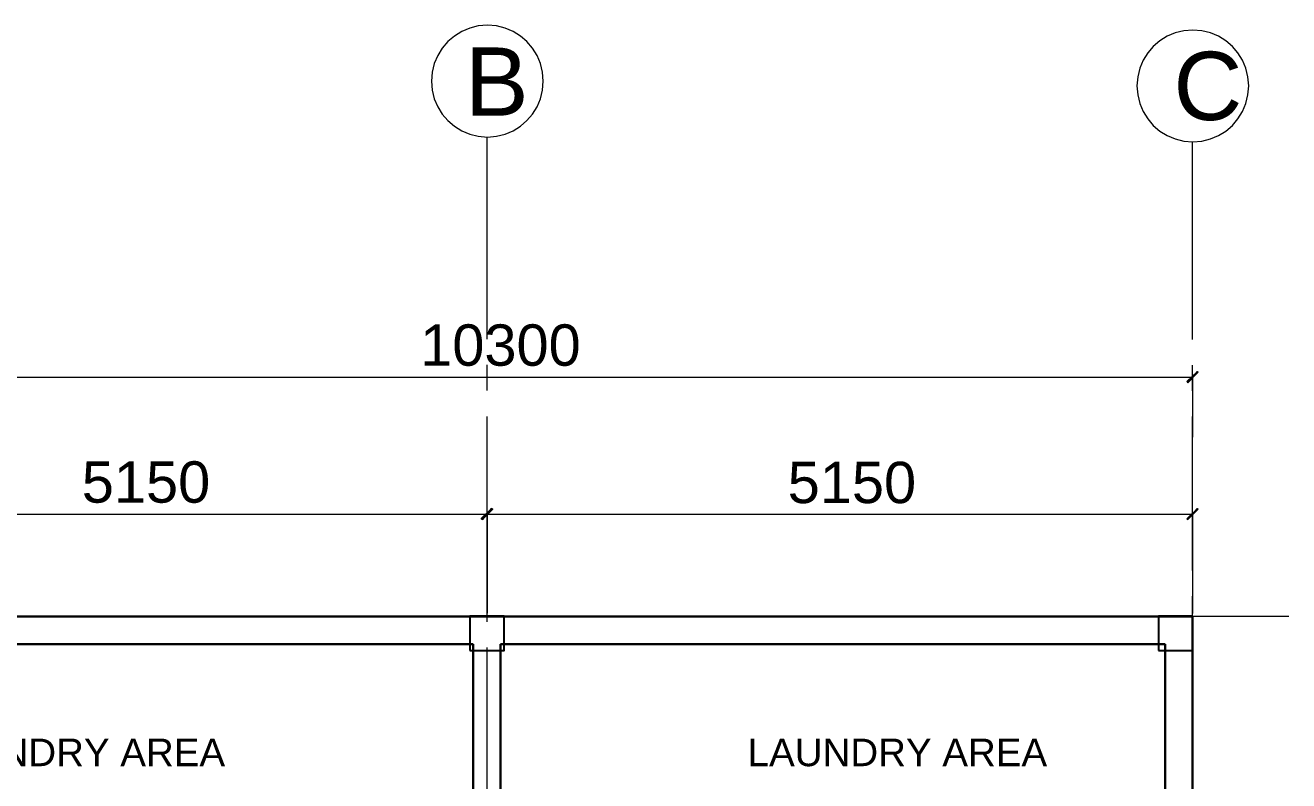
# Model space of a CAD drawing. Header units: millimetres. Extents: x -5837 to 14055, y -7034 to 19184.
# Drawn here: x 1781 to 11001, y 13669 to 19184 of the extents above; entities that cross this region are included whole.
import ezdxf

# ---------------------------------------------------------------- set-up
doc = ezdxf.new("R2010")
doc.units = ezdxf.units.MM
for name, color, linetype in [('ARCH-FILL', 8, 'Continuous'), ('ARCH-LINES', 7, 'Continuous'), ('ARCH-TEXT', 7, 'Continuous'), ('COLUMN', 1, 'Continuous')]:
    doc.layers.add(name, color=color, linetype=linetype)
doc.styles.add('Arial', font='arial.ttf')

msp = doc.modelspace()

# ---------------------------------------------------------------- hatches: boundary and pattern name
at = {"layer": 'ARCH-FILL', "true_color": 0x767676}
h = msp.add_hatch(color=7, dxfattribs=at)
h.dxf.hatch_style = 1
h.paths.add_polyline_path([(10258.7, 16584.7), (10265.1, 16575.2), (10334.9, 16657.7), (10258.7, 16584.7), (10334.9, 16657.7), (10341.3, 16651.4), (10265.1, 16575.2)])
h = msp.add_hatch(color=7, dxfattribs=at)
h.dxf.hatch_style = 1
h.paths.add_polyline_path([(5107.1, 15584.9), (5116.7, 15575.4), (5183.3, 15657.9), (5107.1, 15584.9), (5183.3, 15657.9), (5192.9, 15651.6), (5116.7, 15575.4)])
h = msp.add_hatch(color=7, dxfattribs=at)
h.dxf.hatch_style = 1
h.paths.add_polyline_path([(5192.9, 15651.6), (5183.3, 15657.9), (5116.7, 15575.4), (5192.9, 15651.6), (5116.7, 15575.4), (5107.1, 15581.7), (5183.3, 15657.9)])
h = msp.add_hatch(color=7, dxfattribs=at)
h.dxf.hatch_style = 1
h.paths.add_polyline_path([(10258.7, 15581.7), (10265.1, 15575.4), (10334.9, 15657.9), (10258.7, 15581.7), (10334.9, 15657.9), (10341.3, 15651.6), (10265.1, 15575.4)])

# ---------------------------------------------------------------- linework, layer by layer
at = {"layer": 'ARCH-LINES', "lineweight": 5}
for points in [[(5153.2, 19184.3), (5087, 19179), (5024.3, 19163.5), (4965.7, 19138.8), (4912.3, 19105.6), (4864.8, 19064.9), (4824, 19017.4), (4790.8, 18963.9), (4766.1, 18905.4), (4750.6, 18842.6), (4745.3, 18776.5)], [(5561, 18776.5), (5555.7, 18842.6), (5540.3, 18905.4), (5515.5, 18963.9), (5482.4, 19017.4), (5441.6, 19064.9), (5394.1, 19105.6), (5340.6, 19138.8), (5282.1, 19163.5), (5219.3, 19179), (5153.2, 19184.3)], [(10301.6, 19149.4), (10235.4, 19144.1), (10172.7, 19128.6), (10114.1, 19103.9), (10060.7, 19070.7), (10013.2, 19030), (9972.4, 18982.4), (9939.2, 18929), (9914.5, 18870.5), (9899.1, 18807.7), (9893.7, 18741.6)], [(10709.5, 18741.6), (10704.1, 18807.7), (10688.7, 18870.5), (10663.9, 18929), (10630.8, 18982.4), (10590, 19030), (10542.5, 19070.7), (10489, 19103.9), (10430.5, 19128.6), (10367.7, 19144.1), (10301.6, 19149.4)], [(4745.3, 18776.5), (4750.6, 18710.3), (4766.1, 18647.6), (4790.8, 18589), (4824, 18535.6), (4864.8, 18488.1), (4912.3, 18447.3), (4965.7, 18414.1), (5024.3, 18389.4), (5087, 18373.9), (5153.2, 18368.6)], [(5153.2, 18368.6), (5219.3, 18373.9), (5282.1, 18389.4), (5340.6, 18414.1), (5394.1, 18447.3), (5441.6, 18488.1), (5482.4, 18535.6), (5515.5, 18589), (5540.3, 18647.6), (5555.7, 18710.3), (5561, 18776.5)], [(9893.7, 18741.6), (9899.1, 18675.4), (9914.5, 18612.6), (9939.2, 18554.1), (9972.4, 18500.7), (10013.2, 18453.1), (10060.7, 18412.4), (10114.1, 18379.2), (10172.7, 18354.5), (10235.4, 18339), (10301.6, 18333.7)], [(10301.6, 18333.7), (10367.7, 18339), (10430.5, 18354.5), (10489, 18379.2), (10542.5, 18412.4), (10590, 18453.1), (10630.8, 18500.7), (10663.9, 18554.1), (10688.7, 18612.6), (10704.1, 18675.4), (10709.5, 18741.6)], [(5151.6, 17838.5), (5151.6, 18365.4)], [(10300, 17803.6), (10300, 18333.7)], [(5151.6, 16892.6), (5151.6, 18035.3)], [(10300, 16889.5), (10300, 18035.3)], [(5151.6, 16518.1), (5151.6, 16705.4)], [(10300, 16514.9), (10300, 16702.2)], [(5151.6, 15204), (5151.6, 16327.6)], [(10300, 15204), (10300, 16327.6)], [(5151.6, 14829.5), (5151.6, 15016.7)], [(10300, 14829.5), (10300, 15016.7)], [(2625, 14867.5), (1501.4, 14867.5)], [(2999.5, 14867.5), (2812.3, 14867.5)], [(4313.6, 14867.5), (3186.8, 14867.5)], [(4688.2, 14867.5), (4500.9, 14867.5)], [(5999.1, 14867.5), (4875.4, 14867.5)], [(6376.8, 14867.5), (6186.3, 14867.5)], [(7687.7, 14867.5), (6564.1, 14867.5)], [(8062.2, 14867.5), (7875, 14867.5)], [(9376.3, 14867.5), (8249.5, 14867.5)], [(9750.9, 14867.5), (9563.6, 14867.5)], [(11001.5, 14867.5), (9938.2, 14867.5)], [(5151.6, 13518.6), (5151.6, 14642.2)], [(10300, 13515.4), (10300, 14642.2)]]:
    msp.add_lwpolyline(points, dxfattribs=at)
at = {"layer": 'ARCH-LINES', "lineweight": 5, "true_color": 0x767676}
for points in [[(0, 16616.5), (10300, 16616.5)], [(10334.9, 16657.7), (10258.7, 16584.7)], [(10265.1, 16575.2), (10334.9, 16657.7)], [(10265.1, 16575.2), (10334.9, 16657.7)], [(10341.3, 16651.4), (10265.1, 16575.2)], [(10300, 16616.5), (10300, 16178.5)], [(10334.9, 16657.7), (10341.3, 16651.4)], [(10258.7, 16584.7), (10265.1, 16575.2)], [(0, 15616.6), (5151.6, 15616.6)], [(5183.3, 15657.9), (5107.1, 15584.9)], [(5107.1, 15581.7), (5183.3, 15657.9)], [(5107.1, 15584.9), (5116.7, 15575.4)], [(5116.7, 15575.4), (5183.3, 15657.9)], [(5116.7, 15575.4), (5183.3, 15657.9)], [(5183.3, 15657.9), (5116.7, 15575.4)], [(5183.3, 15657.9), (5116.7, 15575.4)], [(5192.9, 15651.6), (5116.7, 15575.4)], [(5116.7, 15575.4), (5192.9, 15651.6)], [(5151.6, 15616.6), (5151.6, 14892.9)], [(5151.6, 14892.9), (5151.6, 15616.6)], [(5151.6, 15616.6), (10300, 15616.6)], [(5183.3, 15657.9), (5192.9, 15651.6)], [(5192.9, 15651.6), (5183.3, 15657.9)], [(10334.9, 15657.9), (10258.7, 15581.7)], [(10265.1, 15575.4), (10334.9, 15657.9)], [(10265.1, 15575.4), (10334.9, 15657.9)], [(10341.3, 15651.6), (10265.1, 15575.4)], [(10300, 15616.6), (10300, 14889.8)], [(10334.9, 15657.9), (10341.3, 15651.6)], [(5116.7, 15575.4), (5107.1, 15581.7)], [(10258.7, 15581.7), (10265.1, 15575.4)]]:
    msp.add_lwpolyline(points, dxfattribs=at)
at = {"layer": 'ARCH-LINES', "lineweight": 30}
for points in [[(0, 14867.5), (0, 0), (10300, 0), (10300, 14867.5), (0, 14867.5)], [(200, 14667.6), (5050, 14667.6)], [(5050, 14667.6), (5050, 0)], [(5250, 0), (5250, 14667.6)], [(5250, 14667.6), (10100, 14667.6)], [(10100, 14667.6), (10100, 0)]]:
    msp.add_lwpolyline(points, dxfattribs=at)
at = {"layer": 'ARCH-LINES', "lineweight": 18}
for points in [[(2025.1, 14867.5), (3275.7, 14867.5)], [(3526.4, 14867.5), (3774, 14867.5)], [(4024.8, 14867.5), (4275.5, 14867.5)], [(4526.3, 14867.5), (5773.7, 14867.5)], [(6024.5, 14867.5), (6275.2, 14867.5)], [(6526, 14867.5), (6776.7, 14867.5)], [(7024.3, 14867.5), (8274.9, 14867.5)], [(8525.7, 14867.5), (8776.4, 14867.5)], [(9024, 14867.5), (9274.8, 14867.5)], [(9525.5, 14867.5), (10300, 14867.5)], [(10300, 14867.5), (10300, 13058.3)]]:
    msp.add_lwpolyline(points, dxfattribs=at)
at = {"layer": 'COLUMN'}
for points in [[(5025, 14620), (5275, 14620), (5275, 14870), (5025, 14870)], [(10050, 14620), (10300, 14620), (10300, 14870), (10050, 14870)]]:
    msp.add_lwpolyline(points, close=True, dxfattribs=at)

# ---------------------------------------------------------------- texts
at = {"layer": 'ARCH-TEXT', "style": 'Arial'}
for s, height, p in [('B', 498.5, (4989.7, 18524.1)), ('C', 498.5, (10160.3, 18492.4)), ('10300', 301.67, (4662.8, 16699)), ('5150', 301.67, (2193.3, 15699.2)), ('5150', 301.67, (7344.9, 15696)), ('LAUNDRY AREA', 201.116, (1053.8, 13775.7)), ('LAUNDRY AREA', 201.116, (7052.9, 13775.7))]:
    msp.add_text(s, height=height, dxfattribs=at).set_placement(p)

doc.saveas('drawing.dxf')
